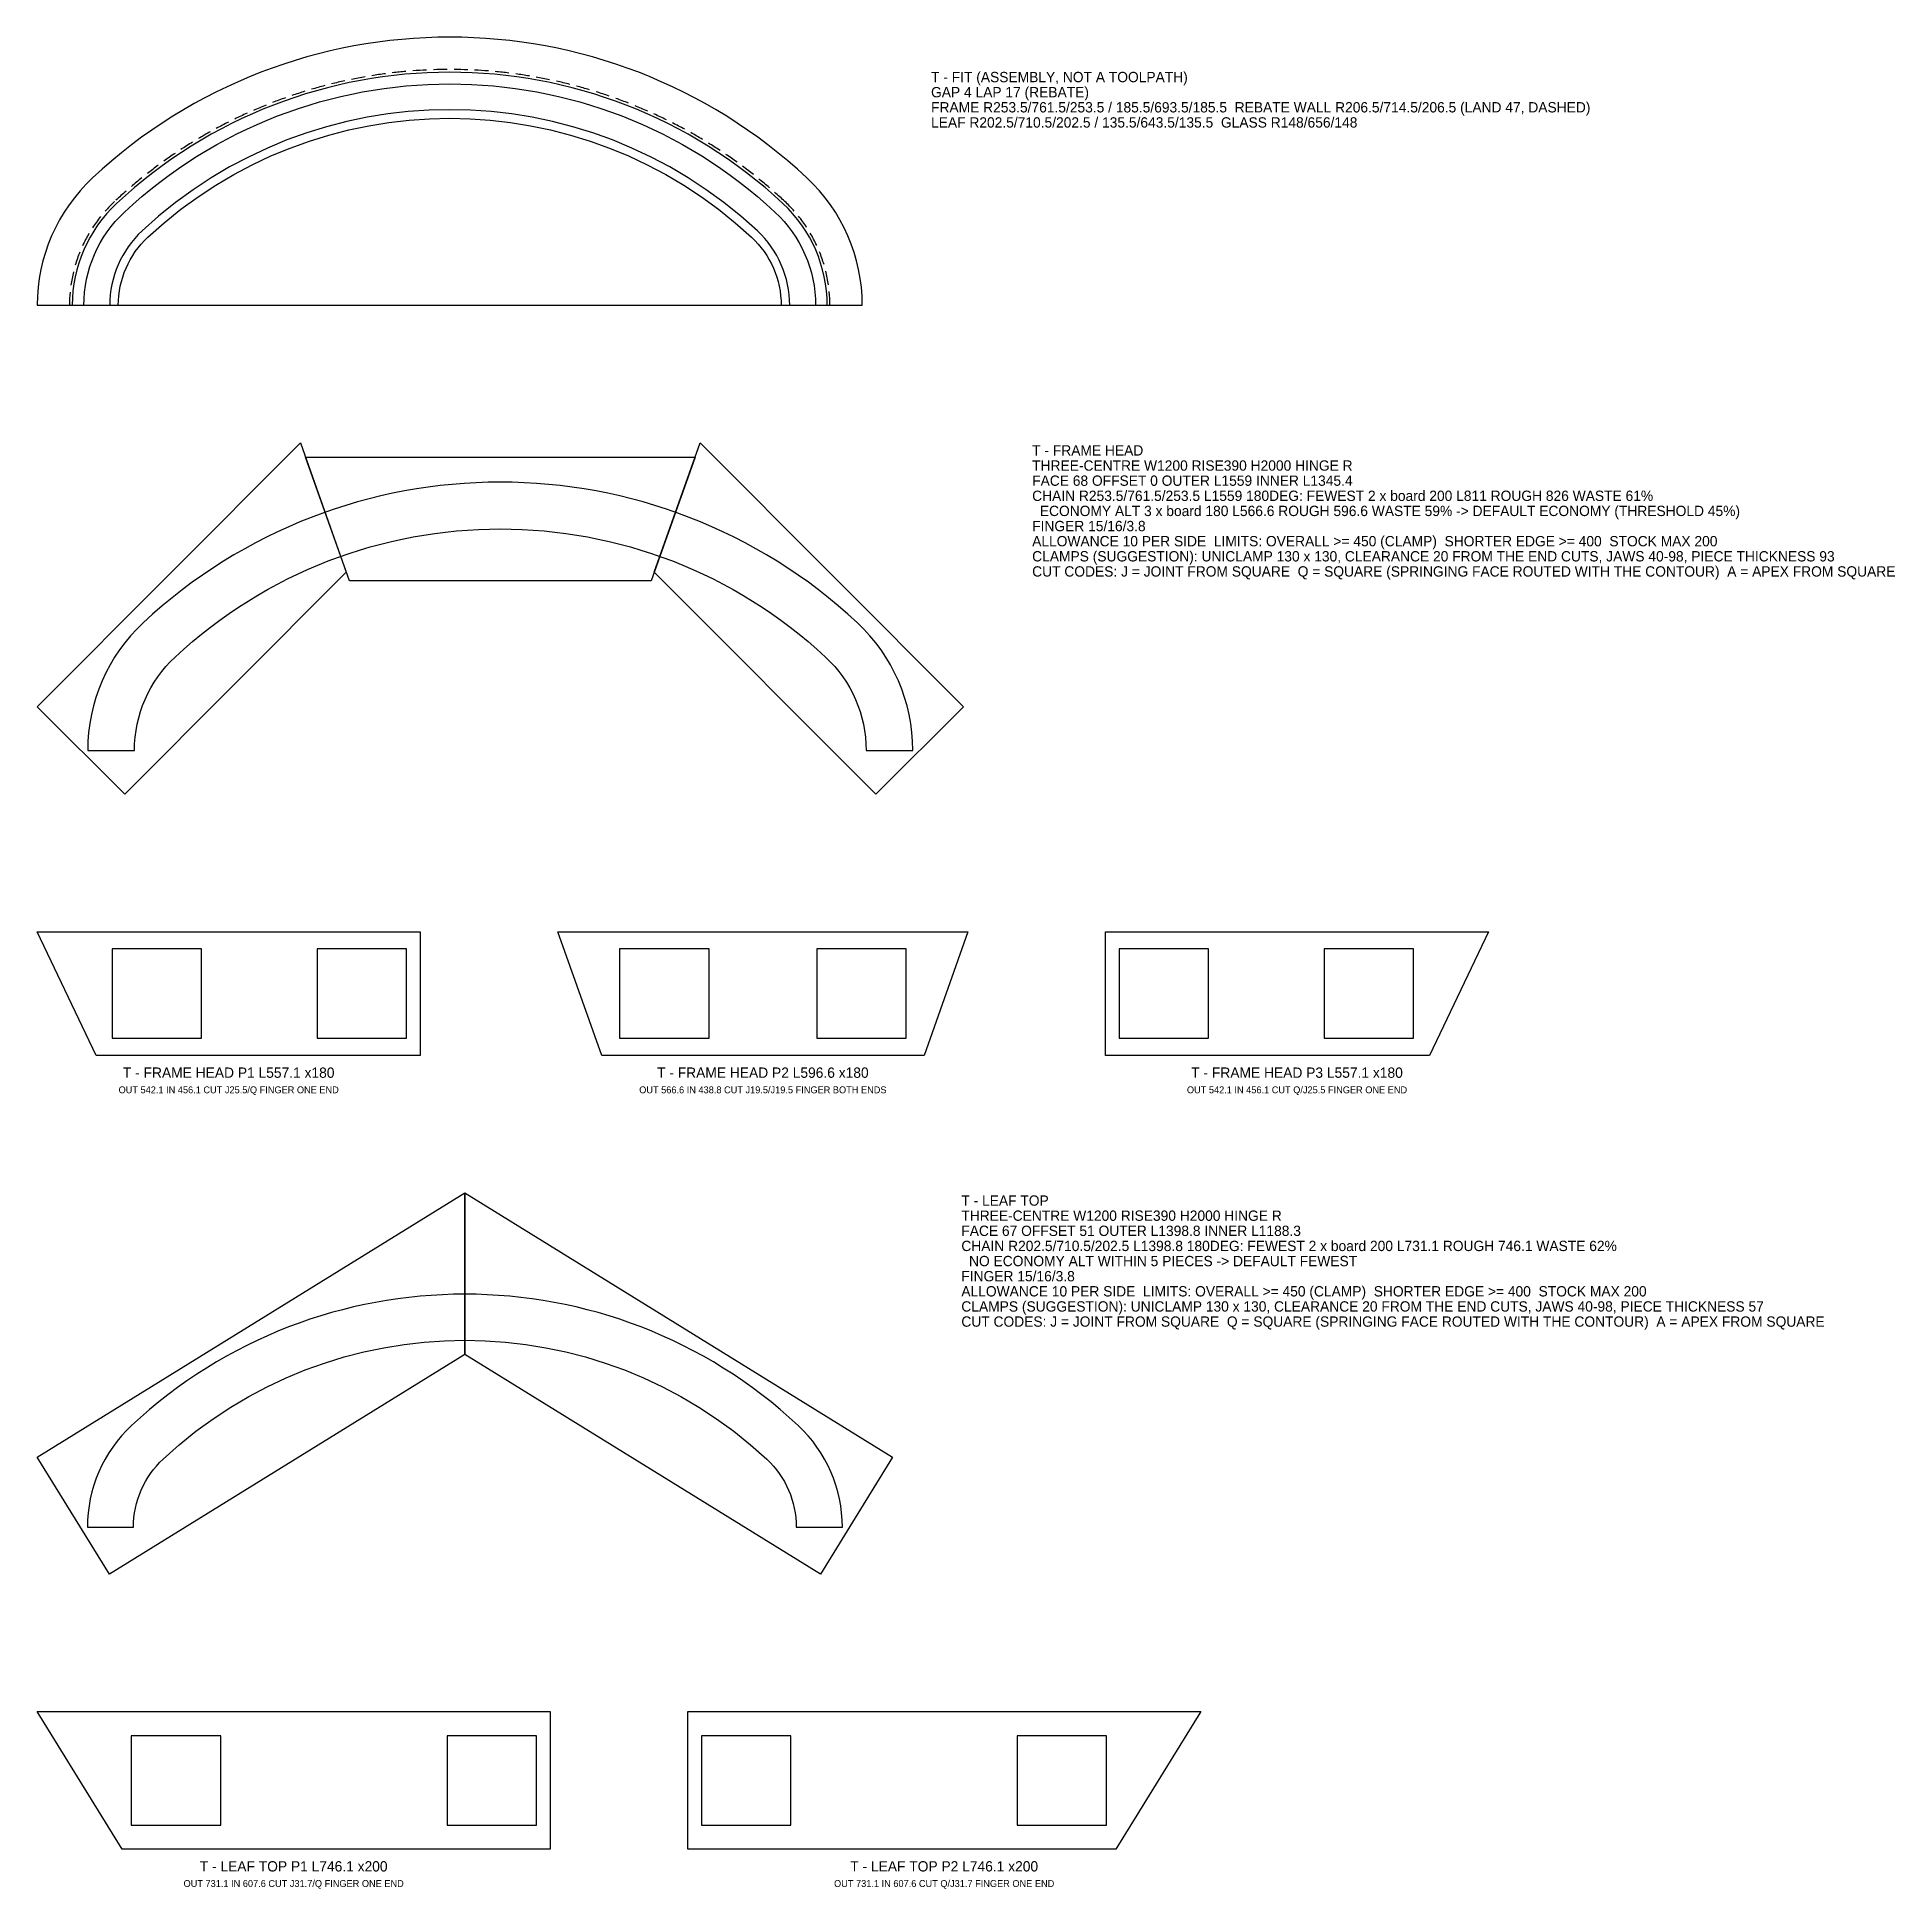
# Model space of a CAD drawing. Extents: x 0 to 2702, y -58 to 2635.
import ezdxf
from ezdxf.enums import TextEntityAlignment as Align

# ---------------------------------------------------------------- set-up
doc = ezdxf.new("R2010")
doc.units = 0
for name, color, linetype in [('ASSEMBLY', 8, 'CONTINUOUS'), ('CLAMPS', 3, 'CONTINUOUS'), ('CONTOUR', 7, 'CONTINUOUS'), ('FINGER', 1, 'CONTINUOUS'), ('FIT', 4, 'CONTINUOUS'), ('PIECES', 5, 'CONTINUOUS'), ('TEXT', 94, 'CONTINUOUS')]:
    doc.layers.add(name, color=color, linetype=linetype)

msp = doc.modelspace()

# ---------------------------------------------------------------- linework, layer by layer
at = {"layer": 'ASSEMBLY'}
for points in [[(449.56006, 1857.24098), (127.449014, 1534.268804), (0, 1661.378004), (382.813691, 2045.215108)], [(1219.619583, 1534.268804), (897.508537, 1857.24098), (964.254905, 2045.215108), (1347.068597, 1661.378004)], [(892.917645, 1844.311903), (454.150952, 1844.311903), (390.236059, 2024.311903), (956.832538, 2024.311903)], [(622.033158, 719.212267), (105.078778, 400), (0, 570.171826), (622.033158, 954.268804)], [(1138.987538, 400), (622.033158, 719.212267), (622.033158, 954.268804), (1244.066316, 570.171826)]]:
    msp.add_lwpolyline(points, close=True, dxfattribs=at)
at = {"layer": 'CLAMPS'}
for points in [[(109.022258, 1179.268804), (239.022258, 1179.268804), (239.022258, 1309.268804), (109.022258, 1309.268804)], [(407.10446, 1179.268804), (537.10446, 1179.268804), (537.10446, 1309.268804), (407.10446, 1309.268804)], [(847.142284, 1179.268804), (977.142284, 1179.268804), (977.142284, 1309.268804), (847.142284, 1309.268804)], [(1133.663114, 1179.268804), (1263.663114, 1179.268804), (1263.663114, 1309.268804), (1133.663114, 1309.268804)], [(1573.700939, 1179.268804), (1703.700939, 1179.268804), (1703.700939, 1309.268804), (1573.700939, 1309.268804)], [(1871.78314, 1179.268804), (2001.78314, 1179.268804), (2001.78314, 1309.268804), (1871.78314, 1309.268804)], [(136.885246, 35), (266.885246, 35), (266.885246, 165), (136.885246, 165)], [(596.064797, 35), (726.064797, 35), (726.064797, 165), (596.064797, 165)], [(966.064797, 35), (1096.064797, 35), (1096.064797, 165), (966.064797, 165)], [(1425.244348, 35), (1555.244348, 35), (1555.244348, 165), (1425.244348, 165)]]:
    msp.add_lwpolyline(points, close=True, dxfattribs=at)
at = {"layer": 'CONTOUR'}
for points in [[(1273.534298, 1598.013105, 0.207987), (1192.930165, 1783.402612, 0.393939), (154.138432, 1783.402612, 0.207987), (73.534298, 1598.013105), (141.534298, 1598.013105, -0.207987), (200.51681, 1733.672883, -0.393939), (1146.551786, 1733.672883, -0.207987), (1205.534298, 1598.013105)], [(1171.033158, 468.091579, 0.207987), (1106.645241, 616.183789, 0.393939), (137.421075, 616.183789, 0.207987), (73.033158, 468.091579), (140.033158, 468.091579, -0.207987), (183.117419, 567.185379, -0.393939), (1060.948897, 567.185379, -0.207987), (1104.033158, 468.091579)]]:
    msp.add_lwpolyline(points, format="xyb", close=True, dxfattribs=at)
at = {"layer": 'FINGER'}
for points in [[(441.466562, 1880.034253), (418.712804, 1944.11441)], [(905.602035, 1880.034253), (928.355793, 1944.11441)], [(622.033158, 740.091579), (622.033158, 807.091579)]]:
    msp.add_lwpolyline(points, dxfattribs=at)
at = {"layer": 'FIT'}
for points in [[(1200, 2245.215108, 0.207987), (1119.395866, 2430.604616, 0.393939), (80.604134, 2430.604616, 0.207987), (0, 2245.215108), (68, 2245.215108, -0.207987), (126.982512, 2380.874886, -0.393939), (1073.017488, 2380.874886, -0.207987), (1132, 2245.215108)], [(1149, 2245.215108, 0.207987), (1084.612083, 2393.307318, 0.393939), (115.387917, 2393.307318, 0.207987), (51, 2245.215108), (118, 2245.215108, -0.207987), (161.084261, 2344.308908, -0.393939), (1038.915739, 2344.308908, -0.207987), (1082, 2245.215108)], [(1094.5, 2245.215108, 0.207987), (1047.441176, 2353.450403, 0.393939), (152.558824, 2353.450403, 0.207987), (105.5, 2245.215108)]]:
    msp.add_lwpolyline(points, format="xyb", close=True, dxfattribs=at)
for points in [[(447.473619, 2571.746068, 0.006998), (427.996884, 2567.203965)], [(476.907968, 2577.532857, 0.006998), (457.257752, 2573.812251)], [(506.559265, 2582.079105, 0.006998), (486.770202, 2579.186552)], [(536.375251, 2585.376797, 0.006998), (516.482218, 2583.317396)], [(566.303375, 2587.420124, 0.006998), (546.341434, 2586.197504)], [(596.29089, 2588.205482, 0.006998), (576.295223, 2587.821798)], [(626.284941, 2587.731487, 0.006998), (606.290792, 2588.187416)], [(656.232666, 2585.998976, 0.006998), (636.275273, 2587.293713)], [(686.081281, 2583.011001, 0.006998), (666.195819, 2585.142266)], [(715.778178, 2578.772829, 0.006998), (695.999695, 2581.736864)], [(745.271017, 2573.29193, 0.006998), (725.634372, 2577.083512)], [(774.507816, 2566.577964, 0.006998), (755.04762, 2571.190409)], [(360.988586, 2547.05526, 0.006998), (342.236735, 2540.102421)], [(389.462806, 2556.493828, 0.006998), (370.43565, 2550.334184)], [(418.308097, 2564.728935, 0.006998), (399.039171, 2559.373343)], [(803.437047, 2558.642764, 0.006998), (784.187597, 2564.067943)], [(832.007721, 2549.500315, 0.006998), (813.002945, 2555.728667)], [(860.169484, 2539.166732, 0.006998), (841.442877, 2546.187279)], [(305.353356, 2524.636375, 0.006998), (287.250722, 2516.135285)], [(332.935621, 2536.429867, 0.006998), (314.492126, 2528.696087)], [(887.872699, 2527.660226, 0.006998), (869.457267, 2535.460595)], [(915.068541, 2515.001079, 0.006998), (896.996741, 2523.567522)], [(251.794462, 2497.630264, 0.006998), (234.468612, 2487.640829)], [(278.290403, 2511.695572, 0.006998), (260.560537, 2502.442155)], [(941.709076, 2501.211602, 0.006998), (924.012759, 2510.52902)], [(967.747351, 2486.316099, 0.006998), (950.457708, 2496.36807)], [(200.689326, 2466.227234, 0.006998), (184.262353, 2454.819849)], [(225.91223, 2482.465242, 0.006998), (209.020933, 2471.757396)], [(993.137475, 2470.340823, 0.006998), (976.284977, 2481.10963)], [(1017.834696, 2453.31393, 0.006998), (1001.449046, 2464.780594)], [(176.170204, 2448.94486, 0.006998), (160.236507, 2436.858042)], [(1041.795486, 2435.265431, 0.006998), (1025.905564, 2447.409741)], [(129.41485, 2411.370639, 0.006998), (114.551036, 2397.990023)], [(152.398079, 2430.648579, 0.006998), (136.985741, 2417.90363)], [(1064.977614, 2416.227134, 0.006998), (1049.611426, 2429.027688)], [(1087.340223, 2396.232597, 0.006998), (1072.524851, 2409.666831)], [(112.659777, 2396.232597, 0.024218), (98.716293, 2381.905466)], [(1100.874329, 2382.367638, 0.02347), (1087.340223, 2396.232597)], [(92.280947, 2374.252572, 0.024218), (80.558458, 2358.0578)], [(1119.103385, 2358.574368, 0.024218), (1107.332527, 2374.734019)], [(75.298799, 2349.553892, 0.024218), (66.044282, 2331.832681)], [(1133.695905, 2332.392761, 0.024218), (1124.388446, 2350.086224)], [(62.071123, 2322.656926, 0.024218), (55.479561, 2303.782639)], [(1144.344445, 2304.374432, 0.024218), (1137.69648, 2323.228927)], [(52.876612, 2294.128359, 0.024218), (49.086879, 2274.498654)], [(1150.824653, 2275.109691, 0.024218), (1146.976247, 2294.727978)], [(47.908981, 2264.569252, 0.02347), (47, 2245.215108)], [(1153, 2245.215108, 0.024218), (1152.032234, 2265.183855)]]:
    msp.add_lwpolyline(points, format="xyb", dxfattribs=at)
at = {"layer": 'PIECES'}
for points in [[(557.10446, 1154.268804), (85.961332, 1154.268804), (0, 1334.268804), (557.10446, 1334.268804)], [(1289.786045, 1154.268804), (821.019353, 1154.268804), (757.10446, 1334.268804), (1353.700939, 1334.268804)], [(2024.844066, 1154.268804), (1553.700939, 1154.268804), (1553.700939, 1334.268804), (2110.805398, 1334.268804)], [(746.064797, 0), (123.497268, 0), (0, 200), (746.064797, 200)], [(1568.632327, 0), (946.064797, 0), (946.064797, 200), (1692.129594, 200)]]:
    msp.add_lwpolyline(points, close=True, dxfattribs=at)

# ---------------------------------------------------------------- texts
at = {"layer": 'TEXT'}
for s, p in [('T - FIT (ASSEMBLY, NOT A TOOLPATH)', (1300, 2569.705482)), ('GAP 4 LAP 17 (REBATE)', (1300, 2547.705482)), ('FRAME R253.5/761.5/253.5 / 185.5/693.5/185.5  REBATE WALL R206.5/714.5/206.5 (LAND 47, DASHED)', (1300, 2525.705482)), ('LEAF R202.5/710.5/202.5 / 135.5/643.5/135.5  GLASS R148/656/148', (1300, 2503.705482)), ('T - FRAME HEAD', (1447.068597, 2026.715108)), ('THREE-CENTRE W1200 RISE390 H2000 HINGE R', (1447.068597, 2004.715108)), ('CHAIN R253.5/761.5/253.5 L1559 180DEG: FEWEST 2 x board 200 L811 ROUGH 826 WASTE 61%', (1447.068597, 1960.715108)), ('FACE 68 OFFSET 0 OUTER L1559 INNER L1345.4', (1447.068597, 1982.715108)), ('  ECONOMY ALT 3 x board 180 L566.6 ROUGH 596.6 WASTE 59% -> DEFAULT ECONOMY (THRESHOLD 45%)', (1447.068597, 1938.715108)), ('FINGER 15/16/3.8', (1447.068597, 1916.715108)), ('ALLOWANCE 10 PER SIDE  LIMITS: OVERALL >= 450 (CLAMP)  SHORTER EDGE >= 400  STOCK MAX 200', (1447.068597, 1894.715108)), ('CLAMPS (SUGGESTION): UNICLAMP 130 x 130, CLEARANCE 20 FROM THE END CUTS, JAWS 40-98, PIECE THICKNESS 93', (1447.068597, 1872.715108)), ('CUT CODES: J = JOINT FROM SQUARE  Q = SQUARE (SPRINGING FACE ROUTED WITH THE CONTOUR)  A = APEX FROM SQUARE', (1447.068597, 1850.715108)), ('T - LEAF TOP', (1344.066316, 935.768804)), ('THREE-CENTRE W1200 RISE390 H2000 HINGE R', (1344.066316, 913.768804)), ('FACE 67 OFFSET 51 OUTER L1398.8 INNER L1188.3', (1344.066316, 891.768804)), ('CHAIN R202.5/710.5/202.5 L1398.8 180DEG: FEWEST 2 x board 200 L731.1 ROUGH 746.1 WASTE 62%', (1344.066316, 869.768804)), ('FINGER 15/16/3.8', (1344.066316, 825.768804)), ('  NO ECONOMY ALT WITHIN 5 PIECES -> DEFAULT FEWEST', (1344.066316, 847.768804)), ('ALLOWANCE 10 PER SIDE  LIMITS: OVERALL >= 450 (CLAMP)  SHORTER EDGE >= 400  STOCK MAX 200', (1344.066316, 803.768804)), ('CLAMPS (SUGGESTION): UNICLAMP 130 x 130, CLEARANCE 20 FROM THE END CUTS, JAWS 40-98, PIECE THICKNESS 57', (1344.066316, 781.768804)), ('CUT CODES: J = JOINT FROM SQUARE  Q = SQUARE (SPRINGING FACE ROUTED WITH THE CONTOUR)  A = APEX FROM SQUARE', (1344.066316, 759.768804))]:
    msp.add_text(s, height=15, dxfattribs=at).set_placement(p)
for s, height, p in [('T - FRAME HEAD P1 L557.1 x180', 15, (278.55223, 1129.268804)), ('T - FRAME HEAD P2 L596.6 x180', 15, (1055.402699, 1129.268804)), ('T - FRAME HEAD P3 L557.1 x180', 15, (1832.253168, 1129.268804)), ('OUT 542.1 IN 456.1 CUT J25.5/Q FINGER ONE END', 10, (278.55223, 1104.268804)), ('OUT 566.6 IN 438.8 CUT J19.5/J19.5 FINGER BOTH ENDS', 10, (1055.402699, 1104.268804)), ('OUT 542.1 IN 456.1 CUT Q/J25.5 FINGER ONE END', 10, (1832.253168, 1104.268804)), ('T - LEAF TOP P1 L746.1 x200', 15, (373.032399, -25)), ('T - LEAF TOP P2 L746.1 x200', 15, (1319.097196, -25)), ('OUT 731.1 IN 607.6 CUT J31.7/Q FINGER ONE END', 10, (373.032399, -50)), ('OUT 731.1 IN 607.6 CUT Q/J31.7 FINGER ONE END', 10, (1319.097196, -50))]:
    msp.add_text(s, height=height, dxfattribs=at).set_placement(p, align=Align.MIDDLE_CENTER)

doc.saveas('drawing.dxf')
